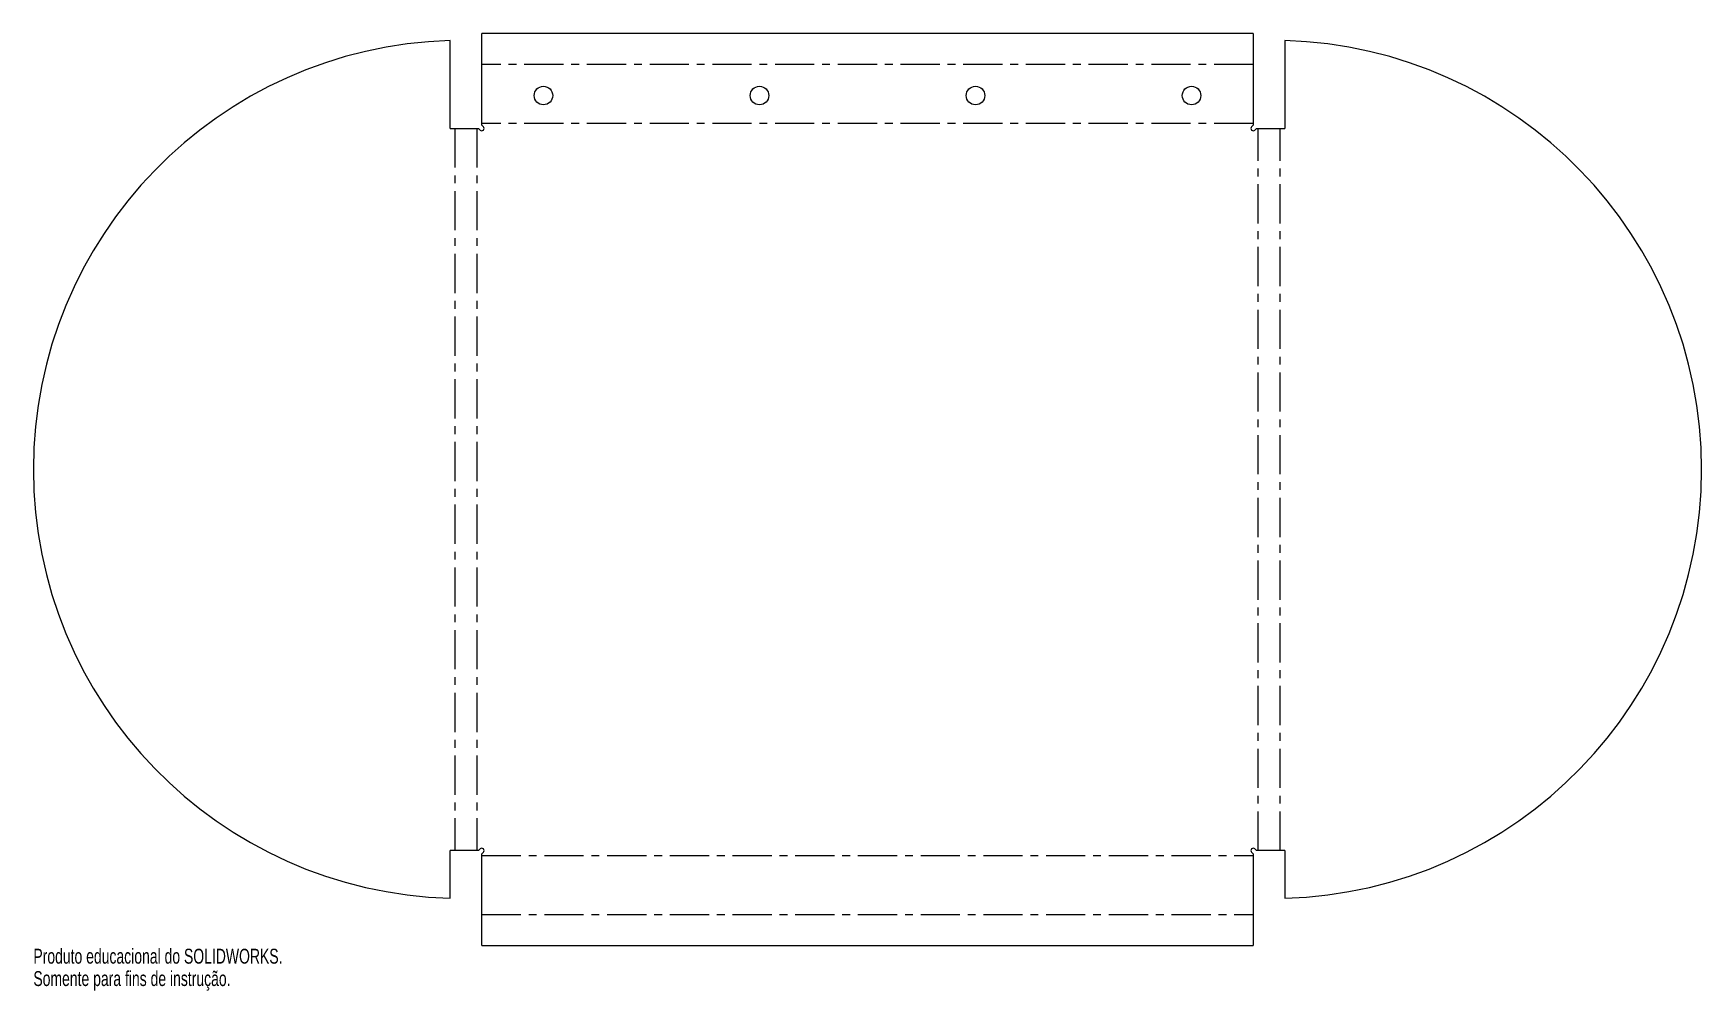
# Model space of a CAD drawing. Header units: millimetres. Extents: x -270 to 270, y -169 to 141.
import ezdxf

# ---------------------------------------------------------------- set-up
doc = ezdxf.new("R2010")
doc.units = ezdxf.units.MM
doc.linetypes.add('CENTERX2', pattern=[20.32, 12.7, -2.54, 2.54, -2.54])
doc.styles.add('SLDTEXTSTYLE0', font='TXT', dxfattribs={"width": 0.7})

msp = doc.modelspace()

# ---------------------------------------------------------------- linework, layer by layer
at = {"color": 7, "linetype": 'Continuous', "lineweight": 25}
for p, q in [((-125, 111.56), (-125, 141.28)), ((125, 141.28), (-125, 141.28)), ((125, 141.28), (125, 111.56)), ((-135.28, 110.5), (-135.28, 138.94)), ((135.28, 138.94), (135.28, 110.5)), ((-135.28, 110.5), (-126.06, 110.5)), ((-126.06, 110.5), (-125.51, 109.95)), ((-124.45, 111.01), (-125, 111.56)), ((125, 111.56), (124.45, 111.01)), ((125.51, 109.95), (126.06, 110.5)), ((126.06, 110.5), (135.28, 110.5)), ((-126.06, -123.5), (-135.28, -123.5)), ((-135.28, -138.94), (-135.28, -123.5)), ((-125.51, -122.95), (-126.06, -123.5)), ((-125, -124.56), (-124.45, -124.01)), ((124.45, -124.01), (125, -124.56)), ((126.06, -123.5), (125.51, -122.95)), ((135.28, -123.5), (126.06, -123.5)), ((135.28, -123.5), (135.28, -138.94)), ((-125, -154.28), (-125, -124.56)), ((125, -124.56), (125, -154.28)), ((-125, -154.28), (125, -154.28))]:
    msp.add_line(p, q, dxfattribs=at)
at = {"color": 7, "linetype": 'CENTERX2'}
for p, q in [((125, 131.21), (-125, 131.21)), ((-133.71, 110.5), (-133.71, -123.5)), ((-126.57, 110.5), (-126.57, -123.5)), ((125, 112.07), (-125, 112.07)), ((126.57, -123.5), (126.57, 110.5)), ((133.71, -123.5), (133.71, 110.5)), ((-125, -125.07), (125, -125.07)), ((-125, -144.21), (125, -144.21))]:
    msp.add_line(p, q, dxfattribs=at)
at = {"color": 7, "linetype": 'Continuous', "lineweight": 25}
for centre in [(-105, 121.14), (-35, 121.14), (35, 121.14), (105, 121.14)]:
    msp.add_circle(centre, 3, dxfattribs=at)
for centre, radius, start, end in [((-131.28, 0), 139, 91.649, 268.351), ((131.28, 0), 139, 271.649, 88.351), ((-124.98, 110.48), 0.75, 268.4571, 1.5429), ((124.98, 110.48), 0.75, 178.4571, 271.5429), ((-124.98, -123.48), 0.75, 358.4571, 91.5429), ((124.98, -123.48), 0.75, 88.4571, 181.5429)]:
    msp.add_arc(centre, radius, start, end, dxfattribs=at)
for points in [[(-125.51, 109.95), (-125.34, 109.8), (-125.23, 109.75), (-125, 109.73)], [(-124.23, 110.5), (-124.25, 110.73), (-124.3, 110.84), (-124.45, 111.01)], [(124.45, 111.01), (124.3, 110.84), (124.25, 110.73), (124.23, 110.5)], [(125, 109.73), (125.23, 109.75), (125.34, 109.8), (125.51, 109.95)], [(-125, -122.73), (-125.23, -122.75), (-125.34, -122.8), (-125.51, -122.95)], [(-124.45, -124.01), (-124.3, -123.84), (-124.25, -123.73), (-124.23, -123.5)], [(124.23, -123.5), (124.25, -123.73), (124.3, -123.84), (124.45, -124.01)], [(125.51, -122.95), (125.34, -122.8), (125.23, -122.75), (125, -122.73)]]:
    msp.add_open_spline(points, degree=3, dxfattribs=at)

# ---------------------------------------------------------------- texts
at = {"color": 7, "linetype": 'Continuous', "char_height": 4.8336, "attachment_point": 1, "style": 'SLDTEXTSTYLE0'}
for s, insert in [('Produto educacional do SOLIDWORKS.', (-270.28, -155.3)), ('Somente para fins de instrução.', (-270.28, -162.55))]:
    msp.add_mtext(s, dxfattribs=dict(at, insert=insert))

doc.saveas('drawing.dxf')
